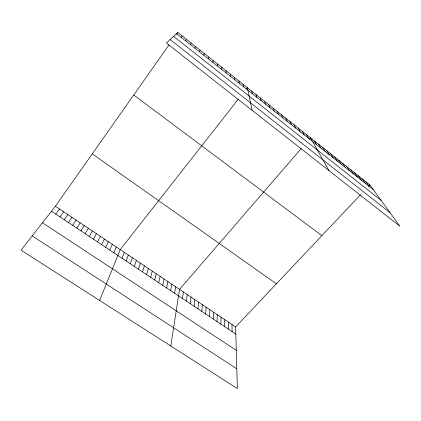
<?xml version="1.0" encoding="UTF-8"?>
<svg xmlns="http://www.w3.org/2000/svg" width="421" height="421" viewBox="0 0 421 421"><rect width="100%" height="100%" fill="white"/><g stroke="black" fill="none" stroke-linecap="round" stroke-linejoin="round"><path stroke-width="0.63" d="M226.124 72.949L226.13 70.812M224.625 326.622L224.661 319.607M220.862 324.117L220.978 317.139M217.089 321.602L217.278 314.661M213.294 319.076L213.563 312.177M209.49 316.539L209.842 309.682M221.714 69.449L221.825 67.397M205.669 313.992L206.101 307.177M201.838 311.435L202.348 304.662M197.991 308.872L198.58 302.136M194.128 306.299L194.802 299.605M217.283 65.939L217.51 63.971M190.25 303.715L191.008 297.063M186.356 301.12L187.198 294.511M182.451 298.515L183.372 291.948M170.779 345.978L179.535 289.38L301.283 148.518M174.589 293.279L175.683 286.801M212.837 62.408L213.173 60.524M170.637 290.643L171.821 284.207M166.669 288.001L167.937 281.607M162.69 285.349L164.043 279.002M158.691 282.686L160.133 276.381M154.675 280.007L156.212 273.75M208.363 58.866L208.816 57.067M150.65 277.323L152.27 271.113M146.603 274.629L148.318 268.461M142.545 271.924L144.345 265.804M138.472 269.208L140.361 263.136M203.875 55.309L204.443 53.593M134.378 266.482L136.362 260.457M130.273 263.741L132.347 257.768M126.147 260.994L128.321 255.068M122.006 258.236L124.274 252.358M99.64 300.468L120.211 249.637L238.349 99.14M199.365 51.73L200.049 50.11M113.823 252.779L116.275 246.995M109.776 250.085L112.323 244.348M105.718 247.38L108.355 241.691M101.64 244.664L104.376 239.028M97.551 241.938L100.377 236.349M194.839 48.141L195.633 46.605M93.441 239.202L96.367 233.66M89.32 236.449L92.341 230.966M85.179 233.692L88.299 228.256M81.027 230.924L84.242 225.54M76.854 228.145L80.169 222.809M190.287 44.537L191.202 43.089M72.67 225.356L76.08 220.072M68.465 222.551L71.98 217.32M64.245 219.741L67.86 214.563M360.529 194.734L235.634 326.959L237.339 388.562L21.05 250.19L55.409 206.222L169.089 44.8M176.336 34.511L177.794 32.438L369.827 184.893L399.95 226.277L166.337 43.037L177.794 32.438M60.008 216.92L63.724 211.795M55.756 214.084L59.577 209.016M185.719 40.911L186.756 39.553M246.227 89.11L247.359 87.668L252.142 110.339M309.372 139.162L310.53 137.82L328.896 170.547M181.13 37.274L182.282 36.006M368.491 186.303L369.827 184.893M32.201 235.918L236.791 368.785M42.495 222.751L236.281 350.351M51.488 211.242L235.828 334.09M55.409 206.222L235.634 326.959M92.288 153.854L276.402 283.801M133.736 94.999L321.881 235.655M170.131 39.527L390.125 212.779M173.563 36.353L381.1 200.38M176.52 33.617L373.243 189.582M365.986 181.846L369.317 186.471M362.134 178.783L365.375 183.351M358.26 175.71L361.423 180.214M354.371 172.626L357.445 177.062M350.472 169.526L353.456 173.899M346.551 166.416L349.451 170.721M342.615 163.29L345.425 167.532M338.663 160.154L341.384 164.327M334.695 157.001L337.326 161.106M330.711 153.839L333.248 157.875M326.707 150.66L329.154 154.628M322.691 147.471L325.044 151.371M318.655 144.266L320.913 148.097M314.603 141.051L316.766 144.808M306.446 134.573L308.419 138.193M302.341 131.315L304.22 134.862M298.221 128.042L299.999 131.515M294.079 124.758L295.763 128.158M289.922 121.459L291.506 124.779M285.748 118.143L287.227 121.39M281.554 114.817L282.933 117.985M277.344 111.47L278.623 114.57M273.118 108.118L274.292 111.133M268.872 104.745L269.94 107.687M264.604 101.356L265.572 104.219M260.32 97.956L261.178 100.74M256.021 94.541L256.773 97.246M251.695 91.11L252.342 93.73M243.149 84.321L243.575 86.784M238.917 80.969L239.244 83.347M234.676 77.596L234.886 79.895M230.408 74.212L230.519 76.427M231.987 324.517L232.108 331.611M228.329 322.065L228.377 329.122"/></g></svg>
